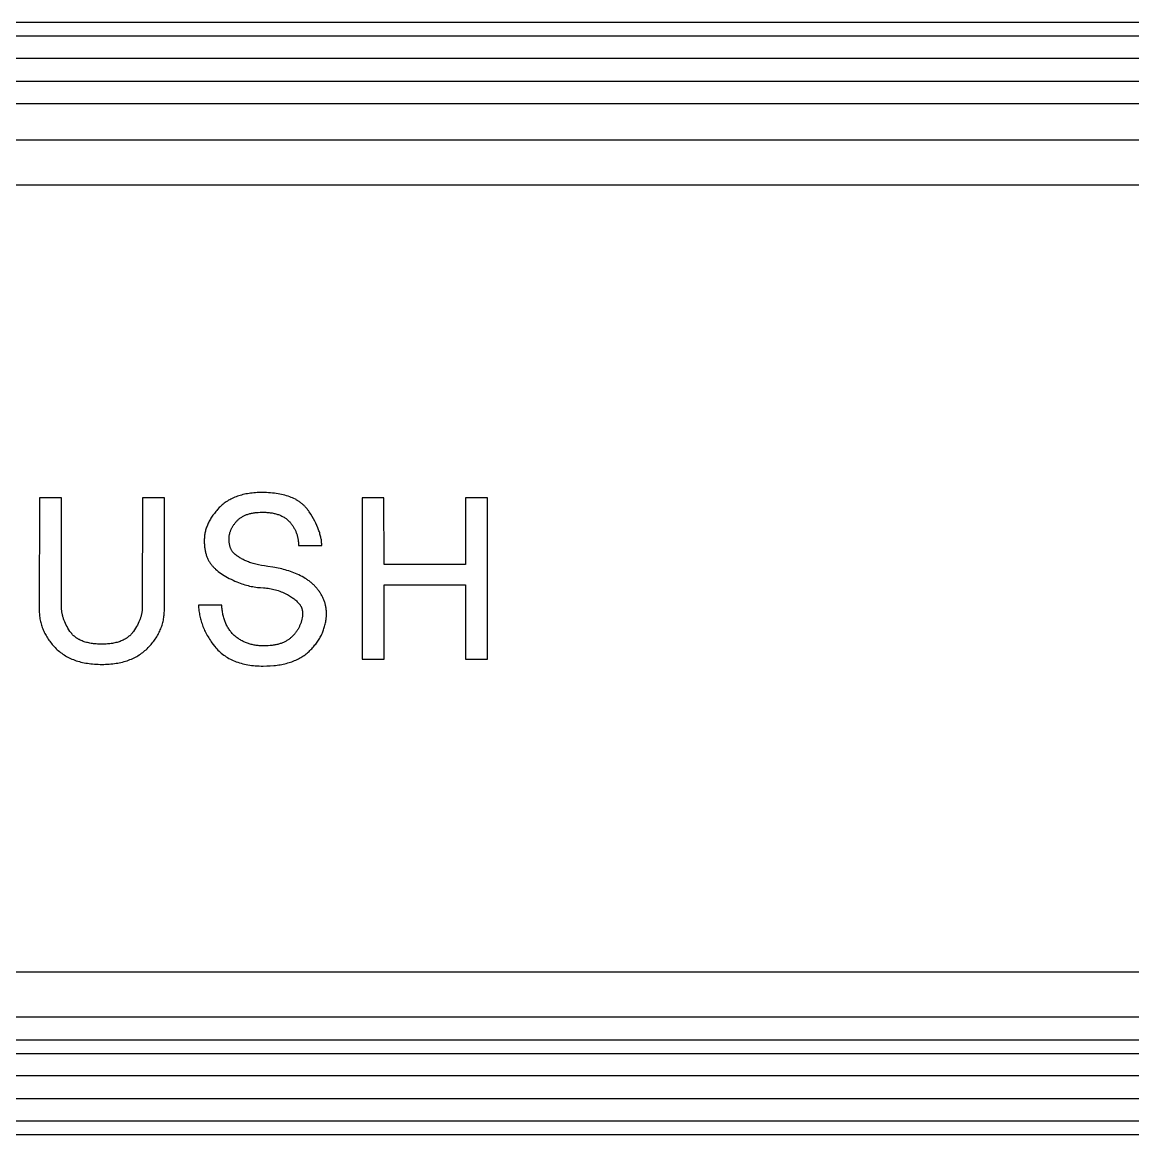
# Model space of a CAD drawing. Header units: millimetres. Extents: x 3033 to 5751, y 230 to 1450.
# Drawn here: x 3456.63 to 3481.2, y 732.45 to 757.05 of the extents above; entities that cross this region are included whole.
import ezdxf

# ---------------------------------------------------------------- set-up
doc = ezdxf.new("R2010")
doc.units = ezdxf.units.MM
doc.header["$MEASUREMENT"] = 0
doc.layers.add('LAYER 10', color=2, linetype='Continuous')

msp = doc.modelspace()

# ---------------------------------------------------------------- linework, layer by layer
at = {"layer": 'LAYER 10'}
for p, q in [((3393.341, 757.053), (3527.341, 757.053)), ((3393.341, 756.753), (3527.341, 756.753)), ((3527.341, 756.253), (3393.341, 756.253)), ((3393.841, 755.753), (3526.841, 755.753)), ((3526.841, 755.253), (3393.841, 755.253)), ((3393.823, 754.453), (3526.841, 754.453)), ((3526.841, 753.453), (3393.844, 753.454)), ((3461.546, 746.615), (3461.513, 746.608)), ((3461.579, 746.622), (3461.546, 746.615)), ((3461.613, 746.628), (3461.579, 746.622)), ((3461.647, 746.634), (3461.613, 746.628)), ((3461.682, 746.639), (3461.647, 746.634)), ((3461.718, 746.643), (3461.682, 746.639)), ((3461.754, 746.646), (3461.718, 746.643)), ((3461.791, 746.649), (3461.754, 746.646)), ((3461.828, 746.652), (3461.791, 746.649)), ((3461.866, 746.653), (3461.828, 746.652)), ((3461.944, 746.655), (3461.866, 746.653)), ((3461.99, 746.654), (3461.944, 746.655)), ((3462.036, 746.653), (3461.99, 746.654)), ((3462.081, 746.651), (3462.036, 746.653)), ((3462.125, 746.648), (3462.081, 746.651)), ((3462.168, 746.644), (3462.125, 746.648)), ((3462.21, 746.64), (3462.168, 746.644)), ((3462.251, 746.634), (3462.21, 746.64)), ((3462.291, 746.628), (3462.251, 746.634)), ((3462.331, 746.621), (3462.291, 746.628)), ((3462.369, 746.613), (3462.331, 746.621)), ((3462.406, 746.604), (3462.369, 746.613)), ((3457.011, 746.538), (3457.006, 744.032)), ((3457.5, 746.538), (3457.011, 746.538)), ((3457.5, 744.094), (3457.5, 746.538)), ((3459.291, 746.538), (3459.286, 744.094)), ((3459.775, 746.538), (3459.291, 746.538)), ((3459.775, 744.032), (3459.775, 746.538)), ((3461.053, 746.38), (3461.031, 746.36)), ((3461.075, 746.398), (3461.053, 746.38)), ((3461.098, 746.416), (3461.075, 746.398)), ((3461.121, 746.434), (3461.098, 746.416)), ((3461.145, 746.45), (3461.121, 746.434)), ((3461.17, 746.466), (3461.145, 746.45)), ((3461.195, 746.482), (3461.17, 746.466)), ((3461.221, 746.496), (3461.195, 746.482)), ((3461.248, 746.51), (3461.221, 746.496)), ((3461.275, 746.524), (3461.248, 746.51)), ((3461.302, 746.537), (3461.275, 746.524)), ((3461.331, 746.549), (3461.302, 746.537)), ((3461.36, 746.56), (3461.331, 746.549)), ((3461.389, 746.571), (3461.36, 746.56)), ((3461.419, 746.581), (3461.389, 746.571)), ((3461.45, 746.591), (3461.419, 746.581)), ((3461.481, 746.599), (3461.45, 746.591)), ((3461.513, 746.608), (3461.481, 746.599)), ((3462.443, 746.595), (3462.406, 746.604)), ((3462.479, 746.584), (3462.443, 746.595)), ((3462.513, 746.573), (3462.479, 746.584)), ((3462.547, 746.561), (3462.513, 746.573)), ((3462.58, 746.548), (3462.547, 746.561)), ((3462.611, 746.535), (3462.58, 746.548)), ((3462.642, 746.52), (3462.611, 746.535)), ((3462.672, 746.505), (3462.642, 746.52)), ((3462.687, 746.497), (3462.672, 746.505)), ((3462.701, 746.489), (3462.687, 746.497)), ((3462.716, 746.48), (3462.701, 746.489)), ((3462.73, 746.472), (3462.716, 746.48)), ((3462.743, 746.463), (3462.73, 746.472)), ((3462.757, 746.454), (3462.743, 746.463)), ((3462.77, 746.444), (3462.757, 746.454)), ((3462.783, 746.435), (3462.77, 746.444)), ((3462.796, 746.425), (3462.783, 746.435)), ((3462.808, 746.415), (3462.796, 746.425)), ((3462.821, 746.405), (3462.808, 746.415)), ((3462.833, 746.395), (3462.821, 746.405)), ((3462.845, 746.385), (3462.833, 746.395)), ((3462.856, 746.374), (3462.845, 746.385)), ((3462.868, 746.363), (3462.856, 746.374)), ((3464.632, 746.538), (3464.153, 746.538)), ((3464.153, 746.538), (3464.153, 742.966)), ((3464.637, 745.065), (3464.632, 746.538)), ((3466.439, 746.538), (3466.433, 745.065)), ((3466.922, 746.538), (3466.439, 746.538)), ((3466.922, 742.966), (3466.922, 746.538)), ((3460.834, 746.129), (3460.819, 746.108)), ((3460.849, 746.151), (3460.834, 746.129)), ((3460.864, 746.172), (3460.849, 746.151)), ((3460.88, 746.193), (3460.864, 746.172)), ((3460.897, 746.215), (3460.88, 746.193)), ((3460.914, 746.236), (3460.897, 746.215)), ((3460.932, 746.257), (3460.914, 746.236)), ((3460.951, 746.278), (3460.932, 746.257)), ((3460.99, 746.32), (3460.951, 746.278)), ((3461.01, 746.34), (3460.99, 746.32)), ((3461.031, 746.36), (3461.01, 746.34)), ((3461.485, 746.113), (3461.5, 746.121)), ((3461.5, 746.121), (3461.514, 746.13)), ((3461.514, 746.13), (3461.53, 746.138)), ((3461.53, 746.138), (3461.546, 746.145)), ((3461.546, 746.145), (3461.562, 746.152)), ((3461.562, 746.152), (3461.578, 746.159)), ((3461.578, 746.159), (3461.595, 746.166)), ((3461.595, 746.166), (3461.612, 746.172)), ((3461.612, 746.172), (3461.63, 746.177)), ((3461.63, 746.177), (3461.648, 746.183)), ((3461.648, 746.183), (3461.667, 746.188)), ((3461.667, 746.188), (3461.686, 746.192)), ((3461.686, 746.192), (3461.705, 746.197)), ((3461.705, 746.197), (3461.725, 746.2)), ((3461.725, 746.2), (3461.745, 746.204)), ((3461.745, 746.204), (3461.765, 746.207)), ((3461.765, 746.207), (3461.786, 746.21)), ((3461.786, 746.21), (3461.808, 746.212)), ((3461.808, 746.212), (3461.829, 746.214)), ((3461.829, 746.214), (3461.851, 746.216)), ((3461.851, 746.216), (3461.897, 746.218)), ((3461.897, 746.218), (3461.944, 746.219)), ((3461.944, 746.219), (3461.994, 746.218)), ((3461.994, 746.218), (3462.019, 746.217)), ((3462.019, 746.217), (3462.043, 746.216)), ((3462.043, 746.216), (3462.066, 746.214)), ((3462.066, 746.214), (3462.09, 746.211)), ((3462.09, 746.211), (3462.113, 746.209)), ((3462.113, 746.209), (3462.135, 746.205)), ((3462.135, 746.205), (3462.157, 746.202)), ((3462.157, 746.202), (3462.179, 746.198)), ((3462.179, 746.198), (3462.2, 746.194)), ((3462.2, 746.194), (3462.22, 746.189)), ((3462.22, 746.189), (3462.241, 746.183)), ((3462.241, 746.183), (3462.261, 746.178)), ((3462.261, 746.178), (3462.28, 746.172)), ((3462.28, 746.172), (3462.299, 746.165)), ((3462.299, 746.165), (3462.318, 746.158)), ((3462.318, 746.158), (3462.336, 746.151)), ((3462.336, 746.151), (3462.354, 746.143)), ((3462.354, 746.143), (3462.371, 746.135)), ((3462.371, 746.135), (3462.388, 746.126)), ((3462.388, 746.126), (3462.405, 746.117)), ((3462.879, 746.352), (3462.868, 746.363)), ((3462.89, 746.341), (3462.879, 746.352)), ((3462.9, 746.329), (3462.89, 746.341)), ((3462.911, 746.317), (3462.9, 746.329)), ((3462.921, 746.305), (3462.911, 746.317)), ((3462.931, 746.293), (3462.921, 746.305)), ((3462.941, 746.281), (3462.931, 746.293)), ((3462.95, 746.268), (3462.941, 746.281)), ((3462.96, 746.256), (3462.95, 746.268)), ((3462.969, 746.243), (3462.96, 746.256)), ((3462.978, 746.229), (3462.969, 746.243)), ((3463.011, 746.177), (3462.978, 746.229)), ((3463.043, 746.125), (3463.011, 746.177)), ((3463.072, 746.074), (3463.043, 746.125)), ((3460.709, 745.891), (3460.702, 745.869)), ((3460.718, 745.913), (3460.709, 745.891)), ((3460.727, 745.935), (3460.718, 745.913)), ((3460.736, 745.957), (3460.727, 745.935)), ((3460.746, 745.978), (3460.736, 745.957)), ((3460.757, 746), (3460.746, 745.978)), ((3460.768, 746.022), (3460.757, 746)), ((3460.78, 746.043), (3460.768, 746.022)), ((3460.792, 746.065), (3460.78, 746.043)), ((3460.806, 746.087), (3460.792, 746.065)), ((3460.819, 746.108), (3460.806, 746.087)), ((3461.268, 745.872), (3461.275, 745.884)), ((3461.275, 745.884), (3461.282, 745.897)), ((3461.282, 745.897), (3461.289, 745.909)), ((3461.289, 745.909), (3461.297, 745.922)), ((3461.297, 745.922), (3461.305, 745.934)), ((3461.305, 745.934), (3461.314, 745.946)), ((3461.314, 745.946), (3461.323, 745.958)), ((3461.323, 745.958), (3461.332, 745.97)), ((3461.332, 745.97), (3461.341, 745.982)), ((3461.341, 745.982), (3461.351, 745.994)), ((3461.351, 745.994), (3461.362, 746.006)), ((3461.362, 746.006), (3461.372, 746.018)), ((3461.372, 746.018), (3461.383, 746.03)), ((3461.383, 746.03), (3461.395, 746.042)), ((3461.395, 746.042), (3461.406, 746.053)), ((3461.406, 746.053), (3461.418, 746.064)), ((3461.418, 746.064), (3461.431, 746.074)), ((3461.431, 746.074), (3461.444, 746.085)), ((3461.444, 746.085), (3461.457, 746.094)), ((3461.457, 746.094), (3461.471, 746.104)), ((3461.471, 746.104), (3461.485, 746.113)), ((3462.405, 746.117), (3462.421, 746.108)), ((3462.421, 746.108), (3462.437, 746.098)), ((3462.437, 746.098), (3462.452, 746.088)), ((3462.452, 746.088), (3462.467, 746.077)), ((3462.467, 746.077), (3462.481, 746.066)), ((3462.481, 746.066), (3462.495, 746.054)), ((3462.495, 746.054), (3462.509, 746.042)), ((3462.509, 746.042), (3462.522, 746.03)), ((3462.522, 746.03), (3462.535, 746.017)), ((3462.535, 746.017), (3462.547, 746.004)), ((3462.547, 746.004), (3462.559, 745.99)), ((3462.559, 745.99), (3462.571, 745.976)), ((3462.571, 745.976), (3462.582, 745.963)), ((3462.582, 745.963), (3462.593, 745.949)), ((3462.593, 745.949), (3462.603, 745.934)), ((3462.603, 745.934), (3462.613, 745.92)), ((3462.613, 745.92), (3462.623, 745.905)), ((3462.623, 745.905), (3462.632, 745.891)), ((3462.632, 745.891), (3462.641, 745.876)), ((3462.641, 745.876), (3462.649, 745.861)), ((3463.1, 746.023), (3463.072, 746.074)), ((3463.125, 745.974), (3463.1, 746.023)), ((3463.148, 745.925), (3463.125, 745.974)), ((3463.168, 745.877), (3463.148, 745.925)), ((3463.187, 745.83), (3463.168, 745.877)), ((3460.659, 745.646), (3460.658, 745.624)), ((3460.66, 745.669), (3460.659, 745.646)), ((3460.663, 745.691), (3460.66, 745.669)), ((3460.665, 745.714), (3460.663, 745.691)), ((3460.669, 745.736), (3460.665, 745.714)), ((3460.673, 745.758), (3460.669, 745.736)), ((3460.677, 745.781), (3460.673, 745.758)), ((3460.683, 745.803), (3460.677, 745.781)), ((3460.688, 745.825), (3460.683, 745.803)), ((3460.695, 745.847), (3460.688, 745.825)), ((3460.702, 745.869), (3460.695, 745.847)), ((3461.205, 745.637), (3461.206, 745.651)), ((3461.205, 745.624), (3461.205, 745.637)), ((3461.206, 745.651), (3461.207, 745.664)), ((3461.207, 745.664), (3461.208, 745.678)), ((3461.208, 745.678), (3461.209, 745.691)), ((3461.209, 745.691), (3461.211, 745.704)), ((3461.211, 745.704), (3461.214, 745.718)), ((3461.214, 745.718), (3461.216, 745.731)), ((3461.216, 745.731), (3461.219, 745.744)), ((3461.219, 745.744), (3461.223, 745.757)), ((3461.223, 745.757), (3461.226, 745.77)), ((3461.226, 745.77), (3461.23, 745.783)), ((3461.23, 745.783), (3461.235, 745.796)), ((3461.235, 745.796), (3461.239, 745.809)), ((3461.239, 745.809), (3461.244, 745.821)), ((3461.244, 745.821), (3461.25, 745.834)), ((3461.25, 745.834), (3461.255, 745.847)), ((3461.255, 745.847), (3461.261, 745.859)), ((3461.261, 745.859), (3461.268, 745.872)), ((3462.649, 745.861), (3462.658, 745.845)), ((3462.658, 745.845), (3462.665, 745.83)), ((3462.665, 745.83), (3462.673, 745.814)), ((3462.673, 745.814), (3462.68, 745.799)), ((3462.68, 745.799), (3462.686, 745.783)), ((3462.686, 745.783), (3462.693, 745.767)), ((3462.693, 745.767), (3462.698, 745.75)), ((3462.698, 745.75), (3462.704, 745.734)), ((3462.704, 745.734), (3462.709, 745.717)), ((3462.709, 745.717), (3462.714, 745.7)), ((3462.714, 745.7), (3462.718, 745.683)), ((3462.718, 745.683), (3462.722, 745.666)), ((3462.722, 745.666), (3462.726, 745.649)), ((3462.726, 745.649), (3462.729, 745.631)), ((3462.729, 745.631), (3462.732, 745.614)), ((3463.195, 745.806), (3463.187, 745.83)), ((3463.203, 745.783), (3463.195, 745.806)), ((3463.211, 745.76), (3463.203, 745.783)), ((3463.217, 745.737), (3463.211, 745.76)), ((3463.224, 745.715), (3463.217, 745.737)), ((3463.229, 745.693), (3463.224, 745.715)), ((3463.234, 745.67), (3463.229, 745.693)), ((3463.239, 745.648), (3463.234, 745.67)), ((3463.243, 745.627), (3463.239, 745.648)), ((3463.247, 745.605), (3463.243, 745.627)), ((3460.658, 745.624), (3460.657, 745.577)), ((3460.657, 745.577), (3460.658, 745.532)), ((3460.658, 745.532), (3460.659, 745.51)), ((3460.659, 745.51), (3460.661, 745.488)), ((3460.661, 745.488), (3460.663, 745.467)), ((3460.663, 745.467), (3460.665, 745.445)), ((3460.665, 745.445), (3460.667, 745.425)), ((3460.667, 745.425), (3460.67, 745.404)), ((3460.67, 745.404), (3460.674, 745.384)), ((3460.674, 745.384), (3460.678, 745.364)), ((3461.205, 745.609), (3461.205, 745.624)), ((3461.206, 745.595), (3461.205, 745.609)), ((3461.206, 745.581), (3461.206, 745.595)), ((3461.207, 745.567), (3461.206, 745.581)), ((3461.208, 745.554), (3461.207, 745.567)), ((3461.21, 745.54), (3461.208, 745.554)), ((3461.212, 745.527), (3461.21, 745.54)), ((3461.214, 745.515), (3461.212, 745.527)), ((3461.216, 745.502), (3461.214, 745.515)), ((3461.219, 745.49), (3461.216, 745.502)), ((3461.221, 745.478), (3461.219, 745.49)), ((3461.225, 745.466), (3461.221, 745.478)), ((3461.228, 745.455), (3461.225, 745.466)), ((3461.232, 745.443), (3461.228, 745.455)), ((3461.235, 745.432), (3461.232, 745.443)), ((3461.24, 745.422), (3461.235, 745.432)), ((3461.244, 745.411), (3461.24, 745.422)), ((3461.249, 745.401), (3461.244, 745.411)), ((3461.254, 745.391), (3461.249, 745.401)), ((3461.259, 745.381), (3461.254, 745.391)), ((3461.265, 745.372), (3461.259, 745.381)), ((3462.732, 745.614), (3462.734, 745.596)), ((3462.734, 745.596), (3462.736, 745.578)), ((3462.736, 745.578), (3462.738, 745.56)), ((3462.738, 745.56), (3462.739, 745.542)), ((3462.739, 745.542), (3462.74, 745.523)), ((3462.74, 745.523), (3462.741, 745.504)), ((3462.741, 745.504), (3462.741, 745.485)), ((3462.741, 745.485), (3463.257, 745.48)), ((3463.25, 745.584), (3463.247, 745.605)), ((3463.252, 745.563), (3463.25, 745.584)), ((3463.254, 745.542), (3463.252, 745.563)), ((3463.255, 745.521), (3463.254, 745.542)), ((3463.256, 745.5), (3463.255, 745.521)), ((3463.257, 745.48), (3463.256, 745.5)), ((3460.678, 745.364), (3460.682, 745.345)), ((3460.682, 745.345), (3460.686, 745.325)), ((3460.686, 745.325), (3460.691, 745.307)), ((3460.691, 745.307), (3460.696, 745.288)), ((3460.696, 745.288), (3460.702, 745.27)), ((3460.702, 745.27), (3460.708, 745.252)), ((3460.708, 745.252), (3460.715, 745.234)), ((3460.715, 745.234), (3460.721, 745.217)), ((3460.721, 745.217), (3460.729, 745.2)), ((3460.729, 745.2), (3460.736, 745.184)), ((3460.736, 745.184), (3460.744, 745.168)), ((3460.744, 745.168), (3460.752, 745.152)), ((3460.752, 745.152), (3460.761, 745.136)), ((3460.761, 745.136), (3460.77, 745.121)), ((3461.27, 745.362), (3461.265, 745.372)), ((3461.277, 745.353), (3461.27, 745.362)), ((3461.283, 745.345), (3461.277, 745.353)), ((3461.289, 745.336), (3461.283, 745.345)), ((3461.296, 745.328), (3461.289, 745.336)), ((3461.303, 745.32), (3461.296, 745.328)), ((3461.311, 745.312), (3461.303, 745.32)), ((3461.319, 745.304), (3461.311, 745.312)), ((3461.327, 745.297), (3461.319, 745.304)), ((3461.335, 745.29), (3461.327, 745.297)), ((3461.343, 745.283), (3461.335, 745.29)), ((3461.36, 745.271), (3461.343, 745.283)), ((3461.377, 745.258), (3461.36, 745.271)), ((3461.394, 745.246), (3461.377, 745.258)), ((3461.412, 745.234), (3461.394, 745.246)), ((3461.429, 745.223), (3461.412, 745.234)), ((3461.447, 745.212), (3461.429, 745.223)), ((3461.465, 745.201), (3461.447, 745.212)), ((3461.483, 745.19), (3461.465, 745.201)), ((3461.502, 745.18), (3461.483, 745.19)), ((3461.52, 745.17), (3461.502, 745.18)), ((3461.539, 745.161), (3461.52, 745.17)), ((3461.558, 745.152), (3461.539, 745.161)), ((3461.577, 745.143), (3461.558, 745.152)), ((3461.597, 745.134), (3461.577, 745.143)), ((3461.616, 745.126), (3461.597, 745.134)), ((3460.77, 745.121), (3460.78, 745.106)), ((3460.78, 745.106), (3460.79, 745.091)), ((3460.79, 745.091), (3460.8, 745.077)), ((3460.8, 745.077), (3460.811, 745.063)), ((3460.811, 745.063), (3460.822, 745.049)), ((3460.822, 745.049), (3460.833, 745.036)), ((3460.833, 745.036), (3460.845, 745.023)), ((3460.845, 745.023), (3460.857, 745.01)), ((3460.857, 745.01), (3460.87, 744.997)), ((3460.87, 744.997), (3460.882, 744.985)), ((3460.882, 744.985), (3460.896, 744.972)), ((3460.896, 744.972), (3460.909, 744.96)), ((3460.909, 744.96), (3460.937, 744.935)), ((3460.937, 744.935), (3460.967, 744.911)), ((3460.967, 744.911), (3460.997, 744.887)), ((3461.636, 745.119), (3461.616, 745.126)), ((3461.66, 745.11), (3461.636, 745.119)), ((3461.685, 745.102), (3461.66, 745.11)), ((3461.739, 745.086), (3461.685, 745.102)), ((3461.796, 745.071), (3461.739, 745.086)), ((3461.857, 745.057), (3461.796, 745.071)), ((3461.922, 745.044), (3461.857, 745.057)), ((3461.99, 745.031), (3461.922, 745.044)), ((3462.062, 745.02), (3461.99, 745.031)), ((3462.177, 745.004), (3462.062, 745.02)), ((3462.216, 744.998), (3462.177, 745.004)), ((3462.255, 744.991), (3462.216, 744.998)), ((3462.294, 744.983), (3462.255, 744.991)), ((3462.333, 744.974), (3462.294, 744.983)), ((3462.372, 744.965), (3462.333, 744.974)), ((3462.411, 744.955), (3462.372, 744.965)), ((3462.449, 744.944), (3462.411, 744.955)), ((3462.487, 744.933), (3462.449, 744.944)), ((3462.525, 744.92), (3462.487, 744.933)), ((3462.563, 744.907), (3462.525, 744.92)), ((3462.6, 744.893), (3462.563, 744.907)), ((3462.637, 744.879), (3462.6, 744.893)), ((3466.433, 745.065), (3464.637, 745.065)), ((3460.997, 744.887), (3461.03, 744.864)), ((3461.03, 744.864), (3461.063, 744.842)), ((3461.063, 744.842), (3461.098, 744.819)), ((3461.098, 744.819), (3461.134, 744.798)), ((3461.134, 744.798), (3461.172, 744.776)), ((3461.172, 744.776), (3461.211, 744.756)), ((3461.211, 744.756), (3461.251, 744.735)), ((3461.251, 744.735), (3461.293, 744.716)), ((3461.293, 744.716), (3461.336, 744.696)), ((3461.336, 744.696), (3461.381, 744.677)), ((3461.381, 744.677), (3461.416, 744.663)), ((3461.416, 744.663), (3461.451, 744.65)), ((3461.451, 744.65), (3461.486, 744.637)), ((3462.674, 744.864), (3462.637, 744.879)), ((3462.71, 744.848), (3462.674, 744.864)), ((3462.746, 744.832), (3462.71, 744.848)), ((3462.784, 744.814), (3462.746, 744.832)), ((3462.821, 744.795), (3462.784, 744.814)), ((3462.857, 744.775), (3462.821, 744.795)), ((3462.892, 744.755), (3462.857, 744.775)), ((3462.909, 744.744), (3462.892, 744.755)), ((3462.926, 744.733), (3462.909, 744.744)), ((3462.942, 744.722), (3462.926, 744.733)), ((3462.958, 744.71), (3462.942, 744.722)), ((3462.974, 744.699), (3462.958, 744.71)), ((3462.99, 744.687), (3462.974, 744.699)), ((3463.005, 744.675), (3462.99, 744.687)), ((3463.02, 744.662), (3463.005, 744.675)), ((3463.035, 744.649), (3463.02, 744.662)), ((3463.05, 744.637), (3463.035, 744.649)), ((3461.486, 744.637), (3461.521, 744.626)), ((3461.521, 744.626), (3461.556, 744.615)), ((3461.556, 744.615), (3461.591, 744.605)), ((3461.591, 744.605), (3461.625, 744.596)), ((3461.625, 744.596), (3461.66, 744.587)), ((3461.66, 744.587), (3461.695, 744.58)), ((3461.695, 744.58), (3461.73, 744.573)), ((3461.73, 744.573), (3461.764, 744.567)), ((3461.764, 744.567), (3461.799, 744.562)), ((3461.799, 744.562), (3461.833, 744.558)), ((3461.833, 744.558), (3461.867, 744.554)), ((3461.867, 744.554), (3461.902, 744.552)), ((3461.902, 744.552), (3461.969, 744.548)), ((3461.969, 744.548), (3462.002, 744.546)), ((3462.002, 744.546), (3462.035, 744.543)), ((3462.035, 744.543), (3462.068, 744.539)), ((3462.068, 744.539), (3462.101, 744.534)), ((3462.101, 744.534), (3462.134, 744.528)), ((3462.134, 744.528), (3462.167, 744.521)), ((3462.167, 744.521), (3462.199, 744.513)), ((3462.199, 744.513), (3462.231, 744.505)), ((3462.231, 744.505), (3462.263, 744.495)), ((3462.263, 744.495), (3462.295, 744.485)), ((3462.295, 744.485), (3462.327, 744.474)), ((3462.327, 744.474), (3462.358, 744.462)), ((3462.358, 744.462), (3462.389, 744.45)), ((3462.389, 744.45), (3462.419, 744.437)), ((3462.419, 744.437), (3462.449, 744.422)), ((3462.449, 744.422), (3462.474, 744.41)), ((3462.474, 744.41), (3462.498, 744.397)), ((3462.498, 744.397), (3462.521, 744.384)), ((3463.064, 744.623), (3463.05, 744.637)), ((3463.078, 744.61), (3463.064, 744.623)), ((3463.092, 744.596), (3463.078, 744.61)), ((3463.105, 744.582), (3463.092, 744.596)), ((3463.118, 744.568), (3463.105, 744.582)), ((3463.131, 744.554), (3463.118, 744.568)), ((3463.144, 744.539), (3463.131, 744.554)), ((3463.156, 744.525), (3463.144, 744.539)), ((3463.168, 744.509), (3463.156, 744.525)), ((3463.18, 744.494), (3463.168, 744.509)), ((3463.192, 744.478), (3463.18, 744.494)), ((3463.203, 744.463), (3463.192, 744.478)), ((3463.214, 744.447), (3463.203, 744.463)), ((3463.225, 744.43), (3463.214, 744.447)), ((3463.235, 744.414), (3463.225, 744.43)), ((3463.245, 744.397), (3463.235, 744.414)), ((3463.255, 744.38), (3463.245, 744.397)), ((3464.637, 742.966), (3464.637, 744.614)), ((3464.637, 744.614), (3466.433, 744.614)), ((3466.433, 744.614), (3466.439, 742.966)), ((3460.53, 744.162), (3460.531, 744.132)), ((3461.046, 744.162), (3460.53, 744.162)), ((3461.047, 744.135), (3461.046, 744.162)), ((3462.521, 744.384), (3462.544, 744.37)), ((3462.544, 744.37), (3462.566, 744.357)), ((3462.566, 744.357), (3462.587, 744.343)), ((3462.587, 744.343), (3462.607, 744.329)), ((3462.607, 744.329), (3462.627, 744.315)), ((3462.627, 744.315), (3462.646, 744.301)), ((3462.646, 744.301), (3462.664, 744.286)), ((3462.664, 744.286), (3462.681, 744.271)), ((3462.681, 744.271), (3462.698, 744.256)), ((3462.698, 744.256), (3462.714, 744.241)), ((3462.714, 744.241), (3462.729, 744.225)), ((3462.729, 744.225), (3462.743, 744.21)), ((3462.743, 744.21), (3462.757, 744.194)), ((3462.757, 744.194), (3462.764, 744.186)), ((3462.764, 744.186), (3462.77, 744.178)), ((3462.77, 744.178), (3462.776, 744.169)), ((3462.776, 744.169), (3462.781, 744.161)), ((3462.781, 744.161), (3462.787, 744.152)), ((3462.787, 744.152), (3462.792, 744.144)), ((3463.264, 744.364), (3463.255, 744.38)), ((3463.273, 744.347), (3463.264, 744.364)), ((3463.281, 744.33), (3463.273, 744.347)), ((3463.289, 744.312), (3463.281, 744.33)), ((3463.296, 744.295), (3463.289, 744.312)), ((3463.304, 744.278), (3463.296, 744.295)), ((3463.31, 744.26), (3463.304, 744.278)), ((3463.317, 744.243), (3463.31, 744.26)), ((3463.322, 744.225), (3463.317, 744.243)), ((3463.328, 744.207), (3463.322, 744.225)), ((3463.333, 744.189), (3463.328, 744.207)), ((3463.337, 744.171), (3463.333, 744.189)), ((3463.342, 744.153), (3463.337, 744.171)), ((3463.345, 744.135), (3463.342, 744.153)), ((3457.006, 744.032), (3457.007, 744.003)), ((3457.007, 744.003), (3457.009, 743.974)), ((3457.009, 743.974), (3457.011, 743.946)), ((3457.011, 743.946), (3457.015, 743.917)), ((3457.015, 743.917), (3457.018, 743.889)), ((3457.501, 744.079), (3457.5, 744.094)), ((3457.502, 744.064), (3457.501, 744.079)), ((3457.503, 744.048), (3457.502, 744.064)), ((3457.504, 744.033), (3457.503, 744.048)), ((3457.506, 744.018), (3457.504, 744.033)), ((3457.509, 744.002), (3457.506, 744.018)), ((3457.512, 743.986), (3457.509, 744.002)), ((3457.515, 743.971), (3457.512, 743.986)), ((3457.518, 743.955), (3457.515, 743.971)), ((3457.522, 743.939), (3457.518, 743.955)), ((3457.526, 743.923), (3457.522, 743.939)), ((3457.531, 743.907), (3457.526, 743.923)), ((3457.536, 743.891), (3457.531, 743.907)), ((3459.254, 743.907), (3459.249, 743.891)), ((3459.258, 743.923), (3459.254, 743.907)), ((3459.263, 743.939), (3459.258, 743.923)), ((3459.267, 743.955), (3459.263, 743.939)), ((3459.27, 743.971), (3459.267, 743.955)), ((3459.274, 743.986), (3459.27, 743.971)), ((3459.276, 744.002), (3459.274, 743.986)), ((3459.279, 744.018), (3459.276, 744.002)), ((3459.281, 744.033), (3459.279, 744.018)), ((3459.283, 744.048), (3459.281, 744.033)), ((3459.284, 744.064), (3459.283, 744.048)), ((3459.285, 744.079), (3459.284, 744.064)), ((3459.286, 744.094), (3459.285, 744.079)), ((3459.762, 743.889), (3459.766, 743.917)), ((3459.766, 743.917), (3459.769, 743.946)), ((3459.769, 743.946), (3459.772, 743.974)), ((3459.772, 743.974), (3459.773, 744.003)), ((3459.773, 744.003), (3459.775, 744.032)), ((3460.531, 744.132), (3460.533, 744.102)), ((3460.533, 744.102), (3460.536, 744.072)), ((3460.536, 744.072), (3460.539, 744.042)), ((3460.539, 744.042), (3460.543, 744.012)), ((3460.543, 744.012), (3460.548, 743.982)), ((3460.548, 743.982), (3460.553, 743.953)), ((3460.553, 743.953), (3460.559, 743.923)), ((3460.559, 743.923), (3460.565, 743.894)), ((3461.049, 744.108), (3461.047, 744.135)), ((3461.052, 744.082), (3461.049, 744.108)), ((3461.055, 744.056), (3461.052, 744.082)), ((3461.058, 744.031), (3461.055, 744.056)), ((3461.062, 744.006), (3461.058, 744.031)), ((3461.066, 743.981), (3461.062, 744.006)), ((3461.071, 743.957), (3461.066, 743.981)), ((3461.076, 743.933), (3461.071, 743.957)), ((3461.082, 743.91), (3461.076, 743.933)), ((3461.088, 743.887), (3461.082, 743.91)), ((3462.792, 744.144), (3462.797, 744.135)), ((3462.797, 744.135), (3462.801, 744.126)), ((3462.801, 744.126), (3462.805, 744.117)), ((3462.805, 744.117), (3462.809, 744.107)), ((3462.809, 744.107), (3462.813, 744.098)), ((3462.813, 744.098), (3462.816, 744.089)), ((3462.816, 744.089), (3462.819, 744.079)), ((3462.819, 744.079), (3462.822, 744.069)), ((3462.822, 744.069), (3462.824, 744.059)), ((3462.824, 744.059), (3462.826, 744.049)), ((3462.826, 744.049), (3462.828, 744.039)), ((3462.828, 743.906), (3462.826, 743.894)), ((3462.828, 744.039), (3462.83, 744.029)), ((3462.829, 743.918), (3462.828, 743.906)), ((3462.831, 743.929), (3462.829, 743.918)), ((3462.83, 744.029), (3462.831, 744.018)), ((3462.831, 744.018), (3462.832, 744.007)), ((3462.832, 743.941), (3462.831, 743.929)), ((3462.832, 744.007), (3462.833, 743.997)), ((3462.833, 743.964), (3462.832, 743.952)), ((3462.832, 743.952), (3462.832, 743.941)), ((3462.833, 743.997), (3462.833, 743.986)), ((3462.833, 743.986), (3462.833, 743.975)), ((3462.833, 743.975), (3462.833, 743.964)), ((3463.349, 744.117), (3463.345, 744.135)), ((3463.352, 744.098), (3463.349, 744.117)), ((3463.354, 744.08), (3463.352, 744.098)), ((3463.356, 744.061), (3463.354, 744.08)), ((3463.358, 744.042), (3463.356, 744.061)), ((3463.357, 743.888), (3463.358, 743.908)), ((3463.359, 744.023), (3463.358, 744.042)), ((3463.358, 743.908), (3463.36, 743.927)), ((3463.36, 744.004), (3463.359, 744.023)), ((3463.361, 743.985), (3463.36, 744.004)), ((3463.36, 743.947), (3463.361, 743.966)), ((3463.36, 743.927), (3463.36, 743.947)), ((3463.361, 743.966), (3463.361, 743.985)), ((3457.018, 743.889), (3457.023, 743.861)), ((3457.023, 743.861), (3457.028, 743.833)), ((3457.028, 743.833), (3457.034, 743.806)), ((3457.034, 743.806), (3457.04, 743.778)), ((3457.04, 743.778), (3457.048, 743.751)), ((3457.048, 743.751), (3457.056, 743.724)), ((3457.056, 743.724), (3457.064, 743.697)), ((3457.064, 743.697), (3457.074, 743.671)), ((3457.074, 743.671), (3457.084, 743.644)), ((3457.541, 743.875), (3457.536, 743.891)), ((3457.546, 743.858), (3457.541, 743.875)), ((3457.552, 743.842), (3457.546, 743.858)), ((3457.559, 743.826), (3457.552, 743.842)), ((3457.573, 743.792), (3457.559, 743.826)), ((3457.588, 743.759), (3457.573, 743.792)), ((3457.605, 743.725), (3457.588, 743.759)), ((3457.623, 743.69), (3457.605, 743.725)), ((3457.642, 743.656), (3457.623, 743.69)), ((3459.158, 743.69), (3459.137, 743.656)), ((3459.177, 743.725), (3459.158, 743.69)), ((3459.194, 743.759), (3459.177, 743.725)), ((3459.21, 743.792), (3459.194, 743.759)), ((3459.224, 743.826), (3459.21, 743.792)), ((3459.231, 743.842), (3459.224, 743.826)), ((3459.237, 743.858), (3459.231, 743.842)), ((3459.243, 743.875), (3459.237, 743.858)), ((3459.249, 743.891), (3459.243, 743.875)), ((3459.696, 743.644), (3459.706, 743.671)), ((3459.706, 743.671), (3459.716, 743.697)), ((3459.716, 743.697), (3459.724, 743.724)), ((3459.724, 743.724), (3459.732, 743.751)), ((3459.732, 743.751), (3459.74, 743.778)), ((3459.74, 743.778), (3459.747, 743.806)), ((3459.747, 743.806), (3459.752, 743.833)), ((3459.752, 743.833), (3459.758, 743.861)), ((3459.758, 743.861), (3459.762, 743.889)), ((3460.565, 743.894), (3460.572, 743.865)), ((3460.572, 743.865), (3460.58, 743.836)), ((3460.58, 743.836), (3460.589, 743.807)), ((3460.589, 743.807), (3460.598, 743.778)), ((3460.598, 743.778), (3460.607, 743.749)), ((3460.607, 743.749), (3460.618, 743.72)), ((3460.618, 743.72), (3460.629, 743.692)), ((3460.629, 743.692), (3460.64, 743.663)), ((3460.64, 743.663), (3460.652, 743.635)), ((3461.095, 743.864), (3461.088, 743.887)), ((3461.102, 743.842), (3461.095, 743.864)), ((3461.109, 743.82), (3461.102, 743.842)), ((3461.117, 743.798), (3461.109, 743.82)), ((3461.125, 743.777), (3461.117, 743.798)), ((3461.134, 743.757), (3461.125, 743.777)), ((3461.144, 743.737), (3461.134, 743.757)), ((3461.153, 743.717), (3461.144, 743.737)), ((3461.164, 743.697), (3461.153, 743.717)), ((3461.174, 743.678), (3461.164, 743.697)), ((3461.185, 743.66), (3461.174, 743.678)), ((3461.197, 743.641), (3461.185, 743.66)), ((3462.746, 743.661), (3462.739, 743.647)), ((3462.754, 743.676), (3462.746, 743.661)), ((3462.761, 743.69), (3462.754, 743.676)), ((3462.767, 743.704), (3462.761, 743.69)), ((3462.774, 743.719), (3462.767, 743.704)), ((3462.78, 743.734), (3462.774, 743.719)), ((3462.786, 743.749), (3462.78, 743.734)), ((3462.791, 743.764), (3462.786, 743.749)), ((3462.797, 743.779), (3462.791, 743.764)), ((3462.801, 743.794), (3462.797, 743.779)), ((3462.806, 743.809), (3462.801, 743.794)), ((3462.81, 743.824), (3462.806, 743.809)), ((3462.814, 743.839), (3462.81, 743.824)), ((3462.818, 743.854), (3462.814, 743.839)), ((3462.823, 743.882), (3462.818, 743.854)), ((3462.826, 743.894), (3462.823, 743.882)), ((3463.305, 743.646), (3463.313, 743.67)), ((3463.313, 743.67), (3463.32, 743.695)), ((3463.32, 743.695), (3463.327, 743.72)), ((3463.327, 743.72), (3463.333, 743.745)), ((3463.333, 743.745), (3463.339, 743.771)), ((3463.339, 743.771), (3463.344, 743.796)), ((3463.344, 743.796), (3463.348, 743.822)), ((3463.348, 743.822), (3463.352, 743.848)), ((3463.352, 743.848), (3463.355, 743.868)), ((3463.355, 743.868), (3463.357, 743.888)), ((3457.084, 743.644), (3457.094, 743.618)), ((3457.094, 743.618), (3457.106, 743.592)), ((3457.106, 743.592), (3457.118, 743.566)), ((3457.118, 743.566), (3457.131, 743.54)), ((3457.131, 743.54), (3457.144, 743.515)), ((3457.144, 743.515), (3457.158, 743.49)), ((3457.158, 743.49), (3457.173, 743.464)), ((3457.173, 743.464), (3457.188, 743.44)), ((3457.188, 743.44), (3457.205, 743.415)), ((3457.205, 743.415), (3457.222, 743.39)), ((3457.663, 743.621), (3457.642, 743.656)), ((3457.686, 743.585), (3457.663, 743.621)), ((3457.692, 743.577), (3457.686, 743.585)), ((3457.698, 743.568), (3457.692, 743.577)), ((3457.704, 743.559), (3457.698, 743.568)), ((3457.711, 743.551), (3457.704, 743.559)), ((3457.717, 743.543), (3457.711, 743.551)), ((3457.724, 743.535), (3457.717, 743.543)), ((3457.731, 743.527), (3457.724, 743.535)), ((3457.738, 743.519), (3457.731, 743.527)), ((3457.745, 743.511), (3457.738, 743.519)), ((3457.752, 743.503), (3457.745, 743.511)), ((3457.76, 743.496), (3457.752, 743.503)), ((3457.768, 743.489), (3457.76, 743.496)), ((3457.775, 743.482), (3457.768, 743.489)), ((3457.783, 743.475), (3457.775, 743.482)), ((3457.792, 743.468), (3457.783, 743.475)), ((3457.8, 743.461), (3457.792, 743.468)), ((3457.808, 743.454), (3457.8, 743.461)), ((3457.817, 743.448), (3457.808, 743.454)), ((3457.826, 743.442), (3457.817, 743.448)), ((3457.835, 743.435), (3457.826, 743.442)), ((3457.844, 743.429), (3457.835, 743.435)), ((3457.853, 743.424), (3457.844, 743.429)), ((3457.863, 743.418), (3457.853, 743.424)), ((3457.873, 743.412), (3457.863, 743.418)), ((3457.882, 743.407), (3457.873, 743.412)), ((3458.903, 743.412), (3458.883, 743.401)), ((3458.912, 743.418), (3458.903, 743.412)), ((3458.922, 743.424), (3458.912, 743.418)), ((3458.931, 743.429), (3458.922, 743.424)), ((3458.94, 743.435), (3458.931, 743.429)), ((3458.949, 743.442), (3458.94, 743.435)), ((3458.958, 743.448), (3458.949, 743.442)), ((3458.967, 743.454), (3458.958, 743.448)), ((3458.975, 743.461), (3458.967, 743.454)), ((3458.984, 743.468), (3458.975, 743.461)), ((3458.992, 743.475), (3458.984, 743.468)), ((3459, 743.482), (3458.992, 743.475)), ((3459.008, 743.489), (3459, 743.482)), ((3459.016, 743.496), (3459.008, 743.489)), ((3459.024, 743.503), (3459.016, 743.496)), ((3459.031, 743.511), (3459.024, 743.503)), ((3459.038, 743.519), (3459.031, 743.511)), ((3459.046, 743.527), (3459.038, 743.519)), ((3459.053, 743.535), (3459.046, 743.527)), ((3459.06, 743.543), (3459.053, 743.535)), ((3459.066, 743.551), (3459.06, 743.543)), ((3459.073, 743.559), (3459.066, 743.551)), ((3459.079, 743.568), (3459.073, 743.559)), ((3459.086, 743.577), (3459.079, 743.568)), ((3459.092, 743.585), (3459.086, 743.577)), ((3459.115, 743.621), (3459.092, 743.585)), ((3459.137, 743.656), (3459.115, 743.621)), ((3459.556, 743.39), (3459.573, 743.415)), ((3459.573, 743.415), (3459.59, 743.44)), ((3459.59, 743.44), (3459.605, 743.464)), ((3459.605, 743.464), (3459.62, 743.49)), ((3459.62, 743.49), (3459.635, 743.515)), ((3459.635, 743.515), (3459.648, 743.54)), ((3459.648, 743.54), (3459.661, 743.566)), ((3459.661, 743.566), (3459.674, 743.592)), ((3459.674, 743.592), (3459.685, 743.618)), ((3459.685, 743.618), (3459.696, 743.644)), ((3460.652, 743.635), (3460.665, 743.606)), ((3460.665, 743.606), (3460.679, 743.578)), ((3460.679, 743.578), (3460.693, 743.55)), ((3460.693, 743.55), (3460.708, 743.522)), ((3460.708, 743.522), (3460.723, 743.494)), ((3460.723, 743.494), (3460.74, 743.466)), ((3460.74, 743.466), (3460.756, 743.439)), ((3460.756, 743.439), (3460.774, 743.411)), ((3461.209, 743.623), (3461.197, 743.641)), ((3461.222, 743.606), (3461.209, 743.623)), ((3461.235, 743.589), (3461.222, 743.606)), ((3461.248, 743.572), (3461.235, 743.589)), ((3461.262, 743.556), (3461.248, 743.572)), ((3461.276, 743.54), (3461.262, 743.556)), ((3461.291, 743.525), (3461.276, 743.54)), ((3461.306, 743.51), (3461.291, 743.525)), ((3461.322, 743.495), (3461.306, 743.51)), ((3461.338, 743.481), (3461.322, 743.495)), ((3461.354, 743.467), (3461.338, 743.481)), ((3461.371, 743.454), (3461.354, 743.467)), ((3461.388, 743.441), (3461.371, 743.454)), ((3461.405, 743.428), (3461.388, 743.441)), ((3461.423, 743.416), (3461.405, 743.428)), ((3461.44, 743.405), (3461.423, 743.416)), ((3462.543, 743.418), (3462.529, 743.408)), ((3462.556, 743.428), (3462.543, 743.418)), ((3462.568, 743.439), (3462.556, 743.428)), ((3462.58, 743.449), (3462.568, 743.439)), ((3462.592, 743.46), (3462.58, 743.449)), ((3462.603, 743.471), (3462.592, 743.46)), ((3462.614, 743.482), (3462.603, 743.471)), ((3462.625, 743.493), (3462.614, 743.482)), ((3462.636, 743.505), (3462.625, 743.493)), ((3462.647, 743.517), (3462.636, 743.505)), ((3462.657, 743.529), (3462.647, 743.517)), ((3462.667, 743.541), (3462.657, 743.529)), ((3462.677, 743.554), (3462.667, 743.541)), ((3462.686, 743.566), (3462.677, 743.554)), ((3462.696, 743.579), (3462.686, 743.566)), ((3462.705, 743.593), (3462.696, 743.579)), ((3462.714, 743.606), (3462.705, 743.593)), ((3462.722, 743.62), (3462.714, 743.606)), ((3462.731, 743.633), (3462.722, 743.62)), ((3462.739, 743.647), (3462.731, 743.633)), ((3463.184, 743.39), (3463.197, 743.412)), ((3463.197, 743.412), (3463.211, 743.435)), ((3463.211, 743.435), (3463.223, 743.457)), ((3463.223, 743.457), (3463.236, 743.48)), ((3463.236, 743.48), (3463.247, 743.503)), ((3463.247, 743.503), (3463.258, 743.526)), ((3463.258, 743.526), (3463.269, 743.55)), ((3463.269, 743.55), (3463.279, 743.573)), ((3463.279, 743.573), (3463.288, 743.597)), ((3463.288, 743.597), (3463.297, 743.621)), ((3463.297, 743.621), (3463.305, 743.646)), ((3457.222, 743.39), (3457.239, 743.366)), ((3457.239, 743.366), (3457.258, 743.342)), ((3457.258, 743.342), (3457.276, 743.318)), ((3457.276, 743.318), (3457.296, 743.294)), ((3457.296, 743.294), (3457.317, 743.271)), ((3457.317, 743.271), (3457.338, 743.247)), ((3457.338, 743.247), (3457.359, 743.224)), ((3457.359, 743.224), (3457.382, 743.201)), ((3457.382, 743.201), (3457.405, 743.179)), ((3457.405, 743.179), (3457.428, 743.158)), ((3457.892, 743.401), (3457.882, 743.407)), ((3457.913, 743.391), (3457.892, 743.401)), ((3457.934, 743.381), (3457.913, 743.391)), ((3457.956, 743.372), (3457.934, 743.381)), ((3457.978, 743.364), (3457.956, 743.372)), ((3458.001, 743.355), (3457.978, 743.364)), ((3458.025, 743.348), (3458.001, 743.355)), ((3458.049, 743.341), (3458.025, 743.348)), ((3458.074, 743.335), (3458.049, 743.341)), ((3458.1, 743.329), (3458.074, 743.335)), ((3458.126, 743.324), (3458.1, 743.329)), ((3458.153, 743.319), (3458.126, 743.324)), ((3458.181, 743.315), (3458.153, 743.319)), ((3458.209, 743.311), (3458.181, 743.315)), ((3458.238, 743.308), (3458.209, 743.311)), ((3458.268, 743.306), (3458.238, 743.308)), ((3458.298, 743.304), (3458.268, 743.306)), ((3458.329, 743.302), (3458.298, 743.304)), ((3458.361, 743.301), (3458.329, 743.302)), ((3458.393, 743.301), (3458.361, 743.301)), ((3458.424, 743.301), (3458.393, 743.301)), ((3458.455, 743.302), (3458.424, 743.301)), ((3458.485, 743.304), (3458.455, 743.302)), ((3458.514, 743.306), (3458.485, 743.304)), ((3458.543, 743.308), (3458.514, 743.306)), ((3458.571, 743.311), (3458.543, 743.308)), ((3458.599, 743.315), (3458.571, 743.311)), ((3458.626, 743.319), (3458.599, 743.315)), ((3458.652, 743.324), (3458.626, 743.319)), ((3458.678, 743.329), (3458.652, 743.324)), ((3458.703, 743.335), (3458.678, 743.329)), ((3458.728, 743.341), (3458.703, 743.335)), ((3458.752, 743.348), (3458.728, 743.341)), ((3458.775, 743.355), (3458.752, 743.348)), ((3458.798, 743.364), (3458.775, 743.355)), ((3458.82, 743.372), (3458.798, 743.364)), ((3458.842, 743.381), (3458.82, 743.372)), ((3458.863, 743.391), (3458.842, 743.381)), ((3458.883, 743.401), (3458.863, 743.391)), ((3459.346, 743.158), (3459.37, 743.179)), ((3459.37, 743.179), (3459.393, 743.201)), ((3459.393, 743.201), (3459.416, 743.224)), ((3459.416, 743.224), (3459.438, 743.247)), ((3459.438, 743.247), (3459.46, 743.271)), ((3459.46, 743.271), (3459.48, 743.294)), ((3459.48, 743.294), (3459.5, 743.318)), ((3459.5, 743.318), (3459.519, 743.342)), ((3459.519, 743.342), (3459.538, 743.366)), ((3459.538, 743.366), (3459.556, 743.39)), ((3460.774, 743.411), (3460.792, 743.384)), ((3460.792, 743.384), (3460.81, 743.356)), ((3460.81, 743.356), (3460.85, 743.302)), ((3460.85, 743.302), (3460.892, 743.248)), ((3460.892, 743.248), (3460.914, 743.221)), ((3460.914, 743.221), (3460.936, 743.196)), ((3460.936, 743.196), (3460.96, 743.171)), ((3460.96, 743.171), (3460.984, 743.147)), ((3461.458, 743.394), (3461.44, 743.405)), ((3461.476, 743.383), (3461.458, 743.394)), ((3461.495, 743.373), (3461.476, 743.383)), ((3461.514, 743.363), (3461.495, 743.373)), ((3461.533, 743.354), (3461.514, 743.363)), ((3461.552, 743.345), (3461.533, 743.354)), ((3461.572, 743.337), (3461.552, 743.345)), ((3461.592, 743.329), (3461.572, 743.337)), ((3461.612, 743.322), (3461.592, 743.329)), ((3461.632, 743.315), (3461.612, 743.322)), ((3461.653, 743.308), (3461.632, 743.315)), ((3461.674, 743.302), (3461.653, 743.308)), ((3461.695, 743.296), (3461.674, 743.302)), ((3461.716, 743.291), (3461.695, 743.296)), ((3461.738, 743.286), (3461.716, 743.291)), ((3461.76, 743.282), (3461.738, 743.286)), ((3461.782, 743.278), (3461.76, 743.282)), ((3461.805, 743.275), (3461.782, 743.278)), ((3461.828, 743.272), (3461.805, 743.275)), ((3461.851, 743.269), (3461.828, 743.272)), ((3461.874, 743.267), (3461.851, 743.269)), ((3461.898, 743.266), (3461.874, 743.267)), ((3461.922, 743.265), (3461.898, 743.266)), ((3461.946, 743.264), (3461.922, 743.265)), ((3461.97, 743.264), (3461.946, 743.264)), ((3462.019, 743.264), (3461.97, 743.264)), ((3462.067, 743.266), (3462.019, 743.264)), ((3462.113, 743.27), (3462.067, 743.266)), ((3462.157, 743.275), (3462.113, 743.27)), ((3462.179, 743.278), (3462.157, 743.275)), ((3462.2, 743.281), (3462.179, 743.278)), ((3462.221, 743.284), (3462.2, 743.281)), ((3462.241, 743.288), (3462.221, 743.284)), ((3462.261, 743.293), (3462.241, 743.288)), ((3462.281, 743.297), (3462.261, 743.293)), ((3462.3, 743.302), (3462.281, 743.297)), ((3462.319, 743.308), (3462.3, 743.302)), ((3462.338, 743.313), (3462.319, 743.308)), ((3462.356, 743.319), (3462.338, 743.313)), ((3462.373, 743.326), (3462.356, 743.319)), ((3462.391, 743.332), (3462.373, 743.326)), ((3462.408, 743.339), (3462.391, 743.332)), ((3462.424, 743.347), (3462.408, 743.339)), ((3462.44, 743.354), (3462.424, 743.347)), ((3462.456, 743.362), (3462.44, 743.354)), ((3462.472, 743.371), (3462.456, 743.362)), ((3462.487, 743.38), (3462.472, 743.371)), ((3462.501, 743.389), (3462.487, 743.38)), ((3462.515, 743.398), (3462.501, 743.389)), ((3462.529, 743.408), (3462.515, 743.398)), ((3462.995, 743.162), (3463.015, 743.181)), ((3463.015, 743.181), (3463.034, 743.201)), ((3463.034, 743.201), (3463.053, 743.221)), ((3463.053, 743.221), (3463.071, 743.242)), ((3463.071, 743.242), (3463.089, 743.262)), ((3463.089, 743.262), (3463.106, 743.283)), ((3463.106, 743.283), (3463.123, 743.304)), ((3463.123, 743.304), (3463.139, 743.325)), ((3463.139, 743.325), (3463.154, 743.347)), ((3463.154, 743.347), (3463.169, 743.368)), ((3463.169, 743.368), (3463.184, 743.39)), ((3457.428, 743.158), (3457.453, 743.137)), ((3457.453, 743.137), (3457.478, 743.118)), ((3457.478, 743.118), (3457.503, 743.099)), ((3457.503, 743.099), (3457.53, 743.08)), ((3457.53, 743.08), (3457.556, 743.062)), ((3457.556, 743.062), (3457.584, 743.045)), ((3457.584, 743.045), (3457.612, 743.029)), ((3457.612, 743.029), (3457.641, 743.014)), ((3457.641, 743.014), (3457.67, 742.999)), ((3457.67, 742.999), (3457.7, 742.985)), ((3457.7, 742.985), (3457.731, 742.972)), ((3457.731, 742.972), (3457.762, 742.959)), ((3457.762, 742.959), (3457.794, 742.947)), ((3457.794, 742.947), (3457.827, 742.936)), ((3457.827, 742.936), (3457.86, 742.925)), ((3457.86, 742.925), (3457.894, 742.916)), ((3458.882, 742.916), (3458.916, 742.925)), ((3458.916, 742.925), (3458.949, 742.936)), ((3458.949, 742.936), (3458.981, 742.947)), ((3458.981, 742.947), (3459.013, 742.959)), ((3459.013, 742.959), (3459.044, 742.972)), ((3459.044, 742.972), (3459.074, 742.985)), ((3459.074, 742.985), (3459.104, 742.999)), ((3459.104, 742.999), (3459.133, 743.014)), ((3459.133, 743.014), (3459.162, 743.029)), ((3459.162, 743.029), (3459.19, 743.045)), ((3459.19, 743.045), (3459.218, 743.062)), ((3459.218, 743.062), (3459.245, 743.08)), ((3459.245, 743.08), (3459.271, 743.099)), ((3459.271, 743.099), (3459.297, 743.118)), ((3459.297, 743.118), (3459.322, 743.137)), ((3459.322, 743.137), (3459.346, 743.158)), ((3460.984, 743.147), (3461.009, 743.124)), ((3461.009, 743.124), (3461.034, 743.102)), ((3461.034, 743.102), (3461.061, 743.08)), ((3461.061, 743.08), (3461.088, 743.06)), ((3461.088, 743.06), (3461.116, 743.04)), ((3461.116, 743.04), (3461.144, 743.021)), ((3461.144, 743.021), (3461.174, 743.003)), ((3461.174, 743.003), (3461.204, 742.986)), ((3461.204, 742.986), (3461.235, 742.969)), ((3461.235, 742.969), (3461.266, 742.954)), ((3461.266, 742.954), (3461.298, 742.939)), ((3461.298, 742.939), (3461.331, 742.925)), ((3461.331, 742.925), (3461.365, 742.912)), ((3462.596, 742.914), (3462.626, 742.925)), ((3462.626, 742.925), (3462.655, 742.937)), ((3462.655, 742.937), (3462.683, 742.949)), ((3462.683, 742.949), (3462.711, 742.962)), ((3462.711, 742.962), (3462.738, 742.975)), ((3462.738, 742.975), (3462.764, 742.989)), ((3462.764, 742.989), (3462.79, 743.004)), ((3462.79, 743.004), (3462.815, 743.019)), ((3462.815, 743.019), (3462.84, 743.035)), ((3462.84, 743.035), (3462.864, 743.051)), ((3462.864, 743.051), (3462.887, 743.068)), ((3462.887, 743.068), (3462.91, 743.086)), ((3462.91, 743.086), (3462.932, 743.104)), ((3462.932, 743.104), (3462.954, 743.123)), ((3462.954, 743.123), (3462.975, 743.142)), ((3462.975, 743.142), (3462.995, 743.162)), ((3464.153, 742.966), (3464.637, 742.966)), ((3466.439, 742.966), (3466.922, 742.966)), ((3457.894, 742.916), (3457.929, 742.907)), ((3457.929, 742.907), (3457.964, 742.898)), ((3457.964, 742.898), (3458, 742.891)), ((3458, 742.891), (3458.036, 742.884)), ((3458.036, 742.884), (3458.073, 742.878)), ((3458.073, 742.878), (3458.111, 742.872)), ((3458.111, 742.872), (3458.149, 742.868)), ((3458.149, 742.868), (3458.188, 742.864)), ((3458.188, 742.864), (3458.228, 742.86)), ((3458.228, 742.86), (3458.268, 742.858)), ((3458.268, 742.858), (3458.309, 742.856)), ((3458.309, 742.856), (3458.351, 742.855)), ((3458.351, 742.855), (3458.434, 742.855)), ((3458.434, 742.855), (3458.475, 742.856)), ((3458.475, 742.856), (3458.515, 742.858)), ((3458.515, 742.858), (3458.554, 742.86)), ((3458.554, 742.86), (3458.593, 742.864)), ((3458.593, 742.864), (3458.631, 742.868)), ((3458.631, 742.868), (3458.669, 742.872)), ((3458.669, 742.872), (3458.706, 742.878)), ((3458.706, 742.878), (3458.743, 742.884)), ((3458.743, 742.884), (3458.778, 742.891)), ((3458.778, 742.891), (3458.814, 742.898)), ((3458.814, 742.898), (3458.848, 742.907)), ((3458.848, 742.907), (3458.882, 742.916)), ((3461.365, 742.912), (3461.4, 742.9)), ((3461.4, 742.9), (3461.435, 742.888)), ((3461.435, 742.888), (3461.471, 742.878)), ((3461.471, 742.878), (3461.507, 742.868)), ((3461.507, 742.868), (3461.545, 742.859)), ((3461.545, 742.859), (3461.583, 742.851)), ((3461.583, 742.851), (3461.622, 742.844)), ((3461.622, 742.844), (3461.662, 742.838)), ((3461.662, 742.838), (3461.702, 742.833)), ((3461.702, 742.833), (3461.743, 742.828)), ((3461.743, 742.828), (3461.785, 742.824)), ((3461.785, 742.824), (3461.828, 742.821)), ((3461.828, 742.821), (3461.871, 742.819)), ((3461.871, 742.819), (3461.915, 742.818)), ((3461.915, 742.818), (3461.96, 742.817)), ((3461.96, 742.817), (3462.04, 742.819)), ((3462.04, 742.819), (3462.118, 742.822)), ((3462.118, 742.822), (3462.194, 742.828)), ((3462.194, 742.828), (3462.231, 742.832)), ((3462.231, 742.832), (3462.267, 742.837)), ((3462.267, 742.837), (3462.303, 742.842)), ((3462.303, 742.842), (3462.338, 742.847)), ((3462.338, 742.847), (3462.372, 742.854)), ((3462.372, 742.854), (3462.406, 742.86)), ((3462.406, 742.86), (3462.439, 742.868)), ((3462.439, 742.868), (3462.472, 742.876)), ((3462.472, 742.876), (3462.504, 742.885)), ((3462.504, 742.885), (3462.535, 742.894)), ((3462.535, 742.894), (3462.566, 742.904)), ((3462.566, 742.904), (3462.596, 742.914)), ((3393.827, 736.054), (3526.837, 736.053)), ((3526.849, 735.053), (3393.792, 735.054)), ((3393.796, 734.554), (3525.548, 734.554)), ((3393.841, 734.253), (3526.841, 734.253)), ((3526.841, 733.753), (3393.841, 733.753)), ((3393.341, 733.253), (3527.341, 733.253)), ((3527.341, 732.753), (3393.341, 732.753)), ((3527.341, 732.453), (3393.341, 732.453))]:
    msp.add_line(p, q, dxfattribs=at)

doc.saveas('drawing.dxf')
